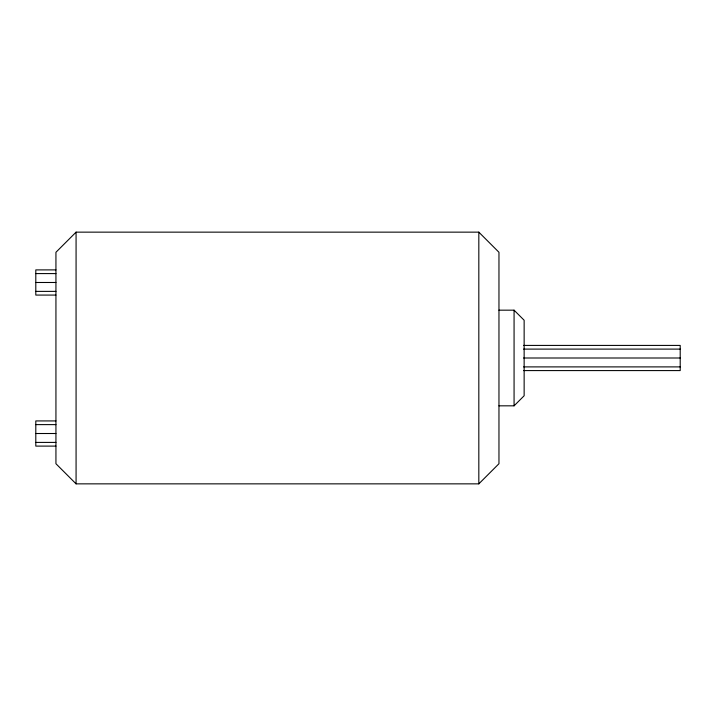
<?xml version="1.0" encoding="UTF-8"?>
<svg xmlns="http://www.w3.org/2000/svg" width="716" height="716" viewBox="0 0 716 716"><rect width="100%" height="100%" fill="white"/><g stroke="black" fill="none" stroke-linecap="round" stroke-linejoin="round"><path stroke-width="1.07" d="M76.075 232.145L55.938 252.283L55.938 463.717L76.075 483.855L478.825 483.855L498.963 463.717L498.963 252.283L478.825 232.145L76.075 232.145L76.075 483.855M498.963 405.829L514.07 405.829L524.139 395.76L524.139 320.24L514.07 310.171L498.963 310.171M55.938 269.896L35.8 269.896L35.8 295.073L55.938 295.073M35.8 273.584L55.938 273.593M35.8 282.489L55.938 282.489M35.8 291.385L55.938 291.376M523.575 345.416L680.2 345.416L680.2 370.584L523.575 370.584M523.575 349.104L680.2 349.104M523.575 358L680.2 358M523.575 366.896L680.2 366.896M55.938 420.927L35.8 420.927L35.8 446.104L55.938 446.104M35.8 424.615L55.938 424.624M35.8 433.511L55.938 433.511M35.8 442.416L55.938 442.407M514.07 310.171L514.07 405.829M478.825 232.145L478.825 483.855"/></g></svg>
